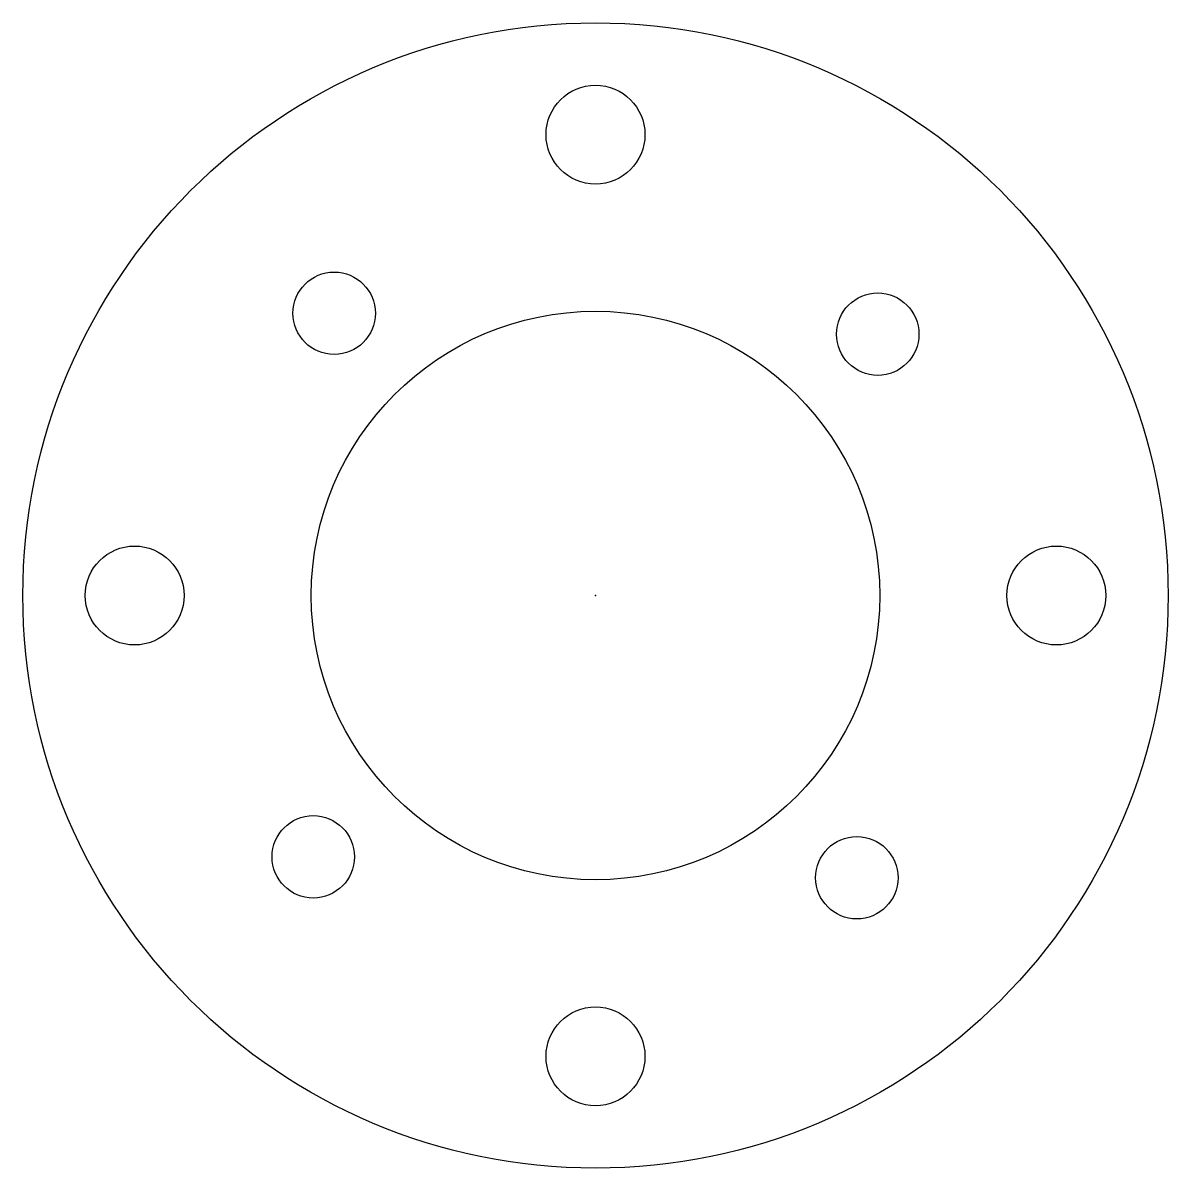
# Model space of a CAD drawing. Header units: millimetres. Extents: x -70 to 70, y -70 to 70.
import ezdxf

# ---------------------------------------------------------------- set-up
doc = ezdxf.new("R2010")
doc.units = ezdxf.units.MM
doc.header["$PDSIZE"] = -1

msp = doc.modelspace()

# ---------------------------------------------------------------- linework, layer by layer
at = {"color": 7, "linetype": 'Continuous'}
for centre, radius in [((0, 0), 69.5), ((0, 55.94), 6), ((-31.72, 34.26), 5), ((34.26, 31.72), 5), ((0, 0), 34.5), ((-55.94, 0), 6), ((55.94, 0), 6), ((-34.26, -31.72), 5), ((31.72, -34.26), 5), ((0, -55.94), 6)]:
    msp.add_circle(centre, radius, dxfattribs=at)
msp.add_point((0, 0), dxfattribs=at)
msp.add_point((0, 0), dxfattribs=at)
msp.add_point((0, 0), dxfattribs=at)
msp.add_point((0, 0), dxfattribs=at)

doc.saveas('drawing.dxf')
